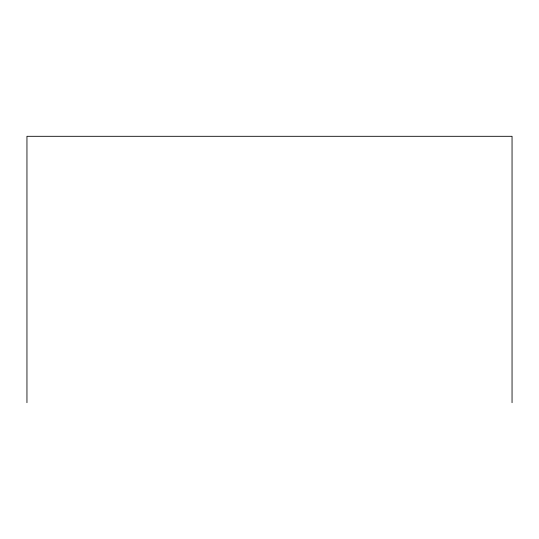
<?xml version="1.0" encoding="UTF-8"?>
<svg xmlns="http://www.w3.org/2000/svg" width="539" height="539" viewBox="0 0 539 539"><rect width="100%" height="100%" fill="white"/><g stroke="black" fill="none" stroke-linecap="round" stroke-linejoin="round"><path stroke-width="0.81" d="M512.05 402.694L512.05 136.306L26.95 136.306L26.95 402.694"/></g></svg>
